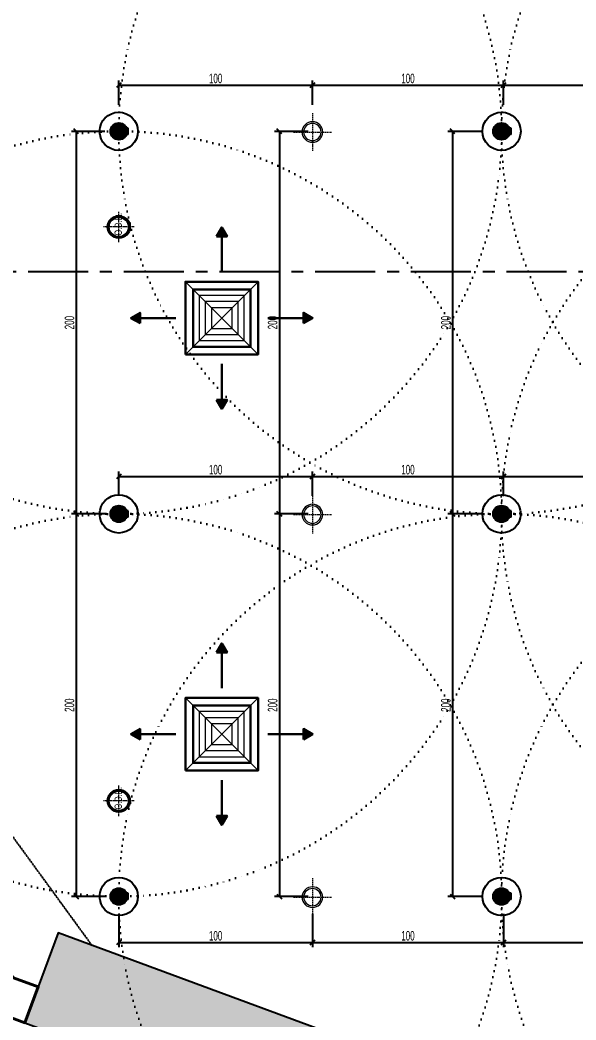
# Model space of a CAD drawing. Header units: millimetres. Extents: x 933584 to 974011, y 4545988 to 4553664.
# Drawn here: x 943310 to 943601, y 4551948 to 4552471 of the extents above; entities that cross this region are included whole.
import ezdxf

# ---------------------------------------------------------------- set-up
doc = ezdxf.new("R2010")
doc.units = ezdxf.units.MM
doc.header["$PDMODE"] = 35
for name, pattern in [('( Hidden )', [0.375, 0.25, -0.125]), ('568_AVN_KES_01$0$HIDDEN', [0.375, 0.25, -0.125]), ('CENTER', [2, 1.25, -0.25, 0.25, -0.25]), ('DOT2', [3.175, 0, -3.175])]:
    doc.linetypes.add(name, pattern=pattern)
doc.layers.get('0').update_dxf_attribs({"color": 255})
doc.layers.get('Defpoints').update_dxf_attribs({"color": 8})
for name, color, linetype in [('0-DMS-50', 143, 'Continuous'), ('0-HSL-HTC_200', 1, 'Continuous'), ('0-LNS-SPL', 13, '568_AVN_KES_01$0$HIDDEN'), ('2-SPS-RCN', 2, 'Continuous'), ('_MSMEP_YT_SPRİNKLER-Details', 7, 'Continuous'), ('_MSMEP_YT_SPRİNKLER-Edge', 7, 'Continuous')]:
    doc.layers.add(name, color=color, linetype=linetype)
for name, color, linetype, lineweight in [('0-ONK-YANGIN DEDEKTÖRÜ', 4, 'Continuous', 5), ('12-ONK_AYDINLATMA', 1, 'Continuous', 5), ('2-SPS-IBW', 5, 'Continuous', 40), ('_MSMEP_HT_ÜFLEME_EKİPMANLARI', 10, 'Continuous', 30), ('_MSMEP_YT_SPRİNKLER', 1, 'Continuous', 30)]:
    doc.layers.add(name, color=color, linetype=linetype, lineweight=lineweight)
doc.styles.add('dim_romans_50', font='swissl.ttf', dxfattribs={"width": 0.6, "height": 5})
doc.dimstyles.new('ONK_dim 1_50', dxfattribs={"dimscale": 5, "dimtxt": 4, "dimasz": 0.5, "dimexe": 0.5, "dimexo": 0.5, "dimgap": 0.2, "dimtad": 1, "dimdec": 1, "dimrnd": 0.5, "dimzin": 9, "dimtxsty": 'dim_romans_50', "dimblk": 'OBLIQUE', "dimcen": 1, "dimclre": 256, "dimclrt": 256, "dimazin": 2, "dimtfac": 1, "dimtdec": 1, "dimtix": 1, "dimtmove": 2, "dimatfit": 3, "dimldrblk": 'OBLIQUE', "dimfxl": 3, "dimfxlon": 1, "dimarcsym": 0})

# ---------------------------------------------------------------- blocks, each defined once
blk = doc.blocks.new('xcvxcbv')
at = {"layer": '2-SPS-IBW'}
blk.add_lwpolyline([(934013, 4550609.59), (933993.28, 4550616.86), (933863.85, 4550794.73), (933863.85, 4550923.49), (933966.85, 4550923.49), (933966.85, 4550975.49), (933863.85, 4550975.49), (933863.85, 4550990.49), (933981.85, 4550990.49), (933981.85, 4550877.49), (933882.35, 4550877.49), (933882.35, 4550804.49), (934007.08, 4550633.09), (934019.92, 4550628.36), (934013, 4550609.59)], dxfattribs=at)
blk = doc.blocks.new('fdvd-flatten-1')
at = {"layer": '2-SPS-RCN'}
blk.add_lwpolyline([(934652.94, 4550373.38), (934659.71, 4550423.91), (934030.31, 4550656.51), (934013, 4550609.59)], close=True, dxfattribs=at)
blk = doc.blocks.new('*U1486')
at = {"layer": '_MSMEP_YT_SPRİNKLER-Details', "color": 1, "linetype": 'Continuous', "lineweight": -3}
for p, q in [((24500, 73133.6), (24491, 73133.6)), ((24491, 73133.6), (24497, 73133.6)), ((24500, 73133.6), (24491, 73133.6)), ((24491, 73133.6), (24497, 73133.6)), ((24497, 73133.6), (24497, 73133.6)), ((24497, 73133.6), (24503, 73133.6)), ((24497, 73133.6), (24497, 73133.6)), ((24497, 73133.6), (24503, 73133.6)), ((24509, 73133.6), (24500, 73133.6)), ((24509, 73133.6), (24500, 73133.6)), ((24503, 73133.6), (24503, 73133.6)), ((24503, 73133.6), (24509, 73133.6)), ((24503, 73133.6), (24503, 73133.6)), ((24503, 73133.6), (24509, 73133.6))]:
    blk.add_line(p, q, dxfattribs=at)
blk.add_circle((24500, 73133.6), 10, dxfattribs=at)
for major_axis in [(0, 100), (0, 43.9), (0, 38.9), (0, 33.9), (0, 28.9), (0, 23.9), (0, 18.9), (0, 13.9), (0, 8.95), (0, 3.95)]:
    blk.add_ellipse((24500, 73133.6), major_axis=major_axis, ratio=1, start_param=-1.570796, end_param=4.712389, dxfattribs=at)
blk = doc.blocks.new('*U1487')
at = {"layer": '_MSMEP_YT_SPRİNKLER-Details', "color": 7, "linetype": 'Continuous', "lineweight": -3}
blk.add_line((24500, 73133.6), (24500, 73133.6), dxfattribs=at)
blk = doc.blocks.new('*U1488')
at = {"layer": '_MSMEP_YT_SPRİNKLER-Edge', "color": 1, "linetype": 'Continuous', "lineweight": -3}
for p, q in [((24549.5, 73150.1), (24500, 73150.1)), ((24549.5, 73117.1), (24549.5, 73150.1)), ((24549.5, 73117.1), (24500, 73117.1))]:
    blk.add_line(p, q, dxfattribs=at)
blk = doc.blocks.new('YANGIN DEDEKTÖRÜ 1')
at = {"ltscale": 0.5}
h = blk.add_hatch(dxfattribs=at)
h.set_pattern_fill('ANGLE', color=256, scale=0.1)
h.set_pattern_definition([(0, (20756.2821, -51249.2567), (0, 0.6985), [0.508, -0.1905]), (90, (20756.2821, -51249.2567), (-0.6985, 4e-17), [0.508, -0.1905])])
edge = h.paths.add_edge_path(flags=17)
edge.add_arc((34913.45, -137395.48), 5, 0, 360)
edge = h.paths.add_edge_path()
edge.add_arc((34913.45, -137395.48), 6, 0, 360)
at = {"linetype": '( Hidden )', "ltscale": 2}
for points in [[(34913.45, -137403.48), (34913.45, -137387.48)], [(34905.45, -137395.48), (34921.45, -137395.48)]]:
    blk.add_lwpolyline(points, dxfattribs=at)
for radius in [6, 5]:
    blk.add_circle((34913.45, -137395.48), radius)
at = {"insert": (34908.97, -137393.26), "char_height": 3.832, "attachment_point": 1, "style": 'dim_romans_50'}
blk.add_mtext_dynamic_manual_height_columns('O.D.D.', width=12.8736, gutter_width=18.14, heights=[0], dxfattribs=at)
blk = doc.blocks.new('12 lik sıva üstü aydınlatma')
at = {"linetype": '( Hidden )', "ltscale": 3}
for points in [[(5935.81, -154395.28), (5935.81, -154417.28)], [(5924.81, -154406.28), (5946.81, -154406.28)]]:
    blk.add_lwpolyline(points, dxfattribs=at)
for radius in [6, 5]:
    blk.add_circle((5935.81, -154406.28), radius)
blk = doc.blocks.new('DFVBDZFVBDVB')
at = {"layer": '_MSMEP_HT_ÜFLEME_EKİPMANLARI', "color": 7, "ltscale": 20}
for p, q in [((947765.4, 4553761.2), (947765.4, 4553574.6)), ((947338.8, 4553334.6), (947525.4, 4553334.6)), ((948192, 4553334.6), (948005.4, 4553334.6)), ((947765.4, 4552908), (947765.4, 4553094.6))]:
    blk.add_line(p, q, dxfattribs=at)
at = {"layer": '_MSMEP_HT_ÜFLEME_EKİPMANLARI', "color": 253, "lineweight": 0, "ltscale": 10}
for p, q in [((947575.4, 4553144.6), (947955.4, 4553524.6)), ((947955.4, 4553144.6), (947575.4, 4553524.6))]:
    blk.add_line(p, q, dxfattribs=at)
at = {"layer": '_MSMEP_HT_ÜFLEME_EKİPMANLARI', "color": 7, "ltscale": 20}
for points in [[(947738.2, 4553761.2), (947793.4, 4553761.2), (947765.8, 4553809)], [(947338.8, 4553307.4), (947338.8, 4553362.6), (947291, 4553335)], [(948192, 4553307.4), (948192, 4553362.6), (948239.8, 4553335)], [(947738.2, 4552908), (947793.4, 4552908), (947765.8, 4552860.2)]]:
    blk.add_lwpolyline(points, close=True, dxfattribs=at)
at = {"layer": '_MSMEP_HT_ÜFLEME_EKİPMANLARI', "ltscale": 10}
for points in [[(947575.4, 4553144.6), (947955.4, 4553144.6), (947955.4, 4553524.6), (947575.4, 4553524.6)], [(947615.4, 4553184.6), (947915.4, 4553184.6), (947915.4, 4553484.6), (947615.4, 4553484.6)]]:
    blk.add_lwpolyline(points, close=True, dxfattribs=at)
at = {"layer": '_MSMEP_HT_ÜFLEME_EKİPMANLARI', "color": 253, "lineweight": 0, "ltscale": 10}
for points in [[(947647.4, 4553216.6), (947883.4, 4553216.6), (947883.4, 4553452.6), (947647.4, 4553452.6)], [(947679.4, 4553248.6), (947851.4, 4553248.6), (947851.4, 4553420.6), (947679.4, 4553420.6)], [(947711.4, 4553280.6), (947819.4, 4553280.6), (947819.4, 4553388.6), (947711.4, 4553388.6)]]:
    blk.add_lwpolyline(points, close=True, dxfattribs=at)
at = {"layer": '_MSMEP_HT_ÜFLEME_EKİPMANLARI', "color": 7, "ltscale": 20}
for points in [[(947793.4, 4553761.2), (947765.8, 4553809), (947738.2, 4553761.2), (947765.8, 4553809)], [(947765.8, 4553809), (947738.2, 4553761.2), (947793.4, 4553761.2), (947765.8, 4553809)], [(947338.8, 4553362.6), (947291, 4553335), (947338.8, 4553307.4), (947291, 4553335)], [(947291, 4553335), (947338.8, 4553307.4), (947338.8, 4553362.6), (947291, 4553335)], [(948192, 4553362.6), (948239.8, 4553335), (948192, 4553307.4), (948239.8, 4553335)], [(948239.8, 4553335), (948192, 4553307.4), (948192, 4553362.6), (948239.8, 4553335)], [(947793.4, 4552908), (947765.8, 4552860.2), (947738.2, 4552908), (947765.8, 4552860.2)], [(947765.8, 4552860.2), (947738.2, 4552908), (947793.4, 4552908), (947765.8, 4552860.2)]]:
    blk.add_solid(points, dxfattribs=at)
blk = doc.blocks.new('_Oblique')
at = {"color": 0, "linetype": 'ByBlock', "lineweight": -2}
blk.add_line((-0.5, -0.5), (0.5, 0.5), dxfattribs=at)
blk = doc.blocks.new('*D1503')
at = {"layer": '0-DMS-50', "lineweight": -2}
for p, q in [((943362.04, 4552426.77), (943362.04, 4552439.47)), ((943463.21, 4552426.77), (943463.21, 4552439.47))]:
    blk.add_line(p, q, dxfattribs=at)
at = {"layer": '0-DMS-50', "color": 0, "lineweight": -2}
blk.add_line((943362.04, 4552436.97), (943463.21, 4552436.97), dxfattribs=at)
at = {"layer": 'Defpoints', "color": 0}
for p in [(943463.21, 4552436.97), (943362.04, 4552424.27), (943463.21, 4552424.27)]:
    blk.add_point(p, dxfattribs=at)
at = {"layer": '0-DMS-50', "color": 0, "linetype": 'ByBlock', "lineweight": -2, "xscale": 2.5, "yscale": 2.5, "zscale": 2.5, "rotation": 180}
blk.add_blockref('_Oblique', (943362.04, 4552436.97), dxfattribs=at)
at = {"layer": '0-DMS-50', "color": 0, "linetype": 'ByBlock', "lineweight": -2, "xscale": 2.5, "yscale": 2.5, "zscale": 2.5}
blk.add_blockref('_Oblique', (943463.21, 4552436.97), dxfattribs=at)
at = {"layer": '0-DMS-50', "insert": (943412.63, 4552440.47), "char_height": 5, "attachment_point": 5, "style": 'dim_romans_50'}
blk.add_mtext('100', dxfattribs=at)
blk = doc.blocks.new('*D1504')
at = {"layer": '0-DMS-50', "lineweight": -2}
for p, q in [((943463.21, 4552426.77), (943463.21, 4552439.47)), ((943563.04, 4552426.66), (943563.04, 4552439.47))]:
    blk.add_line(p, q, dxfattribs=at)
at = {"layer": '0-DMS-50', "color": 0, "lineweight": -2}
blk.add_line((943463.21, 4552436.97), (943563.04, 4552436.97), dxfattribs=at)
at = {"layer": 'Defpoints', "color": 0}
for p in [(943563.04, 4552436.97), (943463.21, 4552424.27), (943563.04, 4552424.16)]:
    blk.add_point(p, dxfattribs=at)
at = {"layer": '0-DMS-50', "color": 0, "linetype": 'ByBlock', "lineweight": -2, "xscale": 2.5, "yscale": 2.5, "zscale": 2.5, "rotation": 180}
blk.add_blockref('_Oblique', (943463.21, 4552436.97), dxfattribs=at)
at = {"layer": '0-DMS-50', "color": 0, "linetype": 'ByBlock', "lineweight": -2, "xscale": 2.5, "yscale": 2.5, "zscale": 2.5}
blk.add_blockref('_Oblique', (943563.04, 4552436.97), dxfattribs=at)
at = {"layer": '0-DMS-50', "insert": (943513.12, 4552440.47), "char_height": 5, "attachment_point": 5, "style": 'dim_romans_50'}
blk.add_mtext('100', dxfattribs=at)
blk = doc.blocks.new('*D1505')
at = {"layer": '0-DMS-50', "lineweight": -2}
for p, q in [((943563.04, 4552426.66), (943563.04, 4552439.47)), ((943663.21, 4552426.42), (943663.21, 4552439.47))]:
    blk.add_line(p, q, dxfattribs=at)
at = {"layer": '0-DMS-50', "color": 0, "lineweight": -2}
blk.add_line((943563.04, 4552436.97), (943663.21, 4552436.97), dxfattribs=at)
at = {"layer": 'Defpoints', "color": 0}
for p in [(943663.21, 4552436.97), (943563.04, 4552424.16), (943663.21, 4552423.92)]:
    blk.add_point(p, dxfattribs=at)
at = {"layer": '0-DMS-50', "color": 0, "linetype": 'ByBlock', "lineweight": -2, "xscale": 2.5, "yscale": 2.5, "zscale": 2.5, "rotation": 180}
blk.add_blockref('_Oblique', (943563.04, 4552436.97), dxfattribs=at)
at = {"layer": '0-DMS-50', "color": 0, "linetype": 'ByBlock', "lineweight": -2, "xscale": 2.5, "yscale": 2.5, "zscale": 2.5}
blk.add_blockref('_Oblique', (943663.21, 4552436.97), dxfattribs=at)
at = {"layer": '0-DMS-50', "insert": (943613.12, 4552440.47), "char_height": 5, "attachment_point": 5, "style": 'dim_romans_50'}
blk.add_mtext('100', dxfattribs=at)
blk = doc.blocks.new('*D1508')
at = {"layer": '0-DMS-50', "lineweight": -2}
for p, q in [((943362.04, 4552222.26), (943362.04, 4552234.96)), ((943463.21, 4552222.26), (943463.21, 4552234.96))]:
    blk.add_line(p, q, dxfattribs=at)
at = {"layer": '0-DMS-50', "color": 0, "lineweight": -2}
blk.add_line((943362.04, 4552232.46), (943463.21, 4552232.46), dxfattribs=at)
at = {"layer": 'Defpoints', "color": 0}
for p in [(943463.21, 4552232.46), (943362.04, 4552219.76), (943463.21, 4552219.76)]:
    blk.add_point(p, dxfattribs=at)
at = {"layer": '0-DMS-50', "color": 0, "linetype": 'ByBlock', "lineweight": -2, "xscale": 2.5, "yscale": 2.5, "zscale": 2.5, "rotation": 180}
blk.add_blockref('_Oblique', (943362.04, 4552232.46), dxfattribs=at)
at = {"layer": '0-DMS-50', "color": 0, "linetype": 'ByBlock', "lineweight": -2, "xscale": 2.5, "yscale": 2.5, "zscale": 2.5}
blk.add_blockref('_Oblique', (943463.21, 4552232.46), dxfattribs=at)
at = {"layer": '0-DMS-50', "insert": (943412.63, 4552235.96), "char_height": 5, "attachment_point": 5, "style": 'dim_romans_50'}
blk.add_mtext('100', dxfattribs=at)
blk = doc.blocks.new('*D1509')
at = {"layer": '0-DMS-50', "lineweight": -2}
for p, q in [((943463.21, 4552222.26), (943463.21, 4552234.96)), ((943563.04, 4552222.14), (943563.04, 4552234.96))]:
    blk.add_line(p, q, dxfattribs=at)
at = {"layer": '0-DMS-50', "color": 0, "lineweight": -2}
blk.add_line((943463.21, 4552232.46), (943563.04, 4552232.46), dxfattribs=at)
at = {"layer": 'Defpoints', "color": 0}
for p in [(943563.04, 4552232.46), (943463.21, 4552219.76), (943563.04, 4552219.64)]:
    blk.add_point(p, dxfattribs=at)
at = {"layer": '0-DMS-50', "color": 0, "linetype": 'ByBlock', "lineweight": -2, "xscale": 2.5, "yscale": 2.5, "zscale": 2.5, "rotation": 180}
blk.add_blockref('_Oblique', (943463.21, 4552232.46), dxfattribs=at)
at = {"layer": '0-DMS-50', "color": 0, "linetype": 'ByBlock', "lineweight": -2, "xscale": 2.5, "yscale": 2.5, "zscale": 2.5}
blk.add_blockref('_Oblique', (943563.04, 4552232.46), dxfattribs=at)
at = {"layer": '0-DMS-50', "insert": (943513.12, 4552235.96), "char_height": 5, "attachment_point": 5, "style": 'dim_romans_50'}
blk.add_mtext('100', dxfattribs=at)
blk = doc.blocks.new('*D1510')
at = {"layer": '0-DMS-50', "lineweight": -2}
for p, q in [((943563.04, 4552222.14), (943563.04, 4552234.96)), ((943663.21, 4552221.91), (943663.21, 4552234.96))]:
    blk.add_line(p, q, dxfattribs=at)
at = {"layer": '0-DMS-50', "color": 0, "lineweight": -2}
blk.add_line((943563.04, 4552232.46), (943663.21, 4552232.46), dxfattribs=at)
at = {"layer": 'Defpoints', "color": 0}
for p in [(943663.21, 4552232.46), (943563.04, 4552219.64), (943663.21, 4552219.41)]:
    blk.add_point(p, dxfattribs=at)
at = {"layer": '0-DMS-50', "color": 0, "linetype": 'ByBlock', "lineweight": -2, "xscale": 2.5, "yscale": 2.5, "zscale": 2.5, "rotation": 180}
blk.add_blockref('_Oblique', (943563.04, 4552232.46), dxfattribs=at)
at = {"layer": '0-DMS-50', "color": 0, "linetype": 'ByBlock', "lineweight": -2, "xscale": 2.5, "yscale": 2.5, "zscale": 2.5}
blk.add_blockref('_Oblique', (943663.21, 4552232.46), dxfattribs=at)
at = {"layer": '0-DMS-50', "insert": (943613.12, 4552235.96), "char_height": 5, "attachment_point": 5, "style": 'dim_romans_50'}
blk.add_mtext('100', dxfattribs=at)
blk = doc.blocks.new('*D1513')
at = {"layer": '0-DMS-50', "lineweight": -2}
for p, q in [((943362.04, 4552003.78), (943362.04, 4551986.28)), ((943463.21, 4552003.78), (943463.21, 4551986.28))]:
    blk.add_line(p, q, dxfattribs=at)
at = {"layer": '0-DMS-50', "color": 0, "lineweight": -2}
blk.add_line((943362.04, 4551988.78), (943463.21, 4551988.78), dxfattribs=at)
at = {"layer": 'Defpoints', "color": 0}
for p in [(943362.04, 4552014.38), (943463.21, 4552014.38), (943463.21, 4551988.78)]:
    blk.add_point(p, dxfattribs=at)
at = {"layer": '0-DMS-50', "color": 0, "linetype": 'ByBlock', "lineweight": -2, "xscale": 2.5, "yscale": 2.5, "zscale": 2.5, "rotation": 180}
blk.add_blockref('_Oblique', (943362.04, 4551988.78), dxfattribs=at)
at = {"layer": '0-DMS-50', "color": 0, "linetype": 'ByBlock', "lineweight": -2, "xscale": 2.5, "yscale": 2.5, "zscale": 2.5}
blk.add_blockref('_Oblique', (943463.21, 4551988.78), dxfattribs=at)
at = {"layer": '0-DMS-50', "insert": (943412.63, 4551992.28), "char_height": 5, "attachment_point": 5, "style": 'dim_romans_50'}
blk.add_mtext('100', dxfattribs=at)
blk = doc.blocks.new('*D1514')
at = {"layer": '0-DMS-50', "lineweight": -2}
for p, q in [((943463.21, 4552003.78), (943463.21, 4551986.28)), ((943563.04, 4552003.78), (943563.04, 4551986.28))]:
    blk.add_line(p, q, dxfattribs=at)
at = {"layer": '0-DMS-50', "color": 0, "lineweight": -2}
blk.add_line((943463.21, 4551988.78), (943563.04, 4551988.78), dxfattribs=at)
at = {"layer": 'Defpoints', "color": 0}
for p in [(943463.21, 4552014.38), (943563.04, 4552014.26), (943563.04, 4551988.78)]:
    blk.add_point(p, dxfattribs=at)
at = {"layer": '0-DMS-50', "color": 0, "linetype": 'ByBlock', "lineweight": -2, "xscale": 2.5, "yscale": 2.5, "zscale": 2.5, "rotation": 180}
blk.add_blockref('_Oblique', (943463.21, 4551988.78), dxfattribs=at)
at = {"layer": '0-DMS-50', "color": 0, "linetype": 'ByBlock', "lineweight": -2, "xscale": 2.5, "yscale": 2.5, "zscale": 2.5}
blk.add_blockref('_Oblique', (943563.04, 4551988.78), dxfattribs=at)
at = {"layer": '0-DMS-50', "insert": (943513.12, 4551992.28), "char_height": 5, "attachment_point": 5, "style": 'dim_romans_50'}
blk.add_mtext('100', dxfattribs=at)
blk = doc.blocks.new('*D1515')
at = {"layer": '0-DMS-50', "lineweight": -2}
for p, q in [((943563.04, 4552003.78), (943563.04, 4551986.28)), ((943663.21, 4552003.78), (943663.21, 4551986.28))]:
    blk.add_line(p, q, dxfattribs=at)
at = {"layer": '0-DMS-50', "color": 0, "lineweight": -2}
blk.add_line((943563.04, 4551988.78), (943663.21, 4551988.78), dxfattribs=at)
at = {"layer": 'Defpoints', "color": 0}
for p in [(943563.04, 4552014.26), (943663.21, 4552014.02), (943663.21, 4551988.78)]:
    blk.add_point(p, dxfattribs=at)
at = {"layer": '0-DMS-50', "color": 0, "linetype": 'ByBlock', "lineweight": -2, "xscale": 2.5, "yscale": 2.5, "zscale": 2.5, "rotation": 180}
blk.add_blockref('_Oblique', (943563.04, 4551988.78), dxfattribs=at)
at = {"layer": '0-DMS-50', "color": 0, "linetype": 'ByBlock', "lineweight": -2, "xscale": 2.5, "yscale": 2.5, "zscale": 2.5}
blk.add_blockref('_Oblique', (943663.21, 4551988.78), dxfattribs=at)
at = {"layer": '0-DMS-50', "insert": (943613.12, 4551992.28), "char_height": 5, "attachment_point": 5, "style": 'dim_romans_50'}
blk.add_mtext('100', dxfattribs=at)
blk = doc.blocks.new('*D1518')
at = {"layer": '0-DMS-50', "lineweight": -2}
for p, q in [((943354.78, 4552412.85), (943337.28, 4552412.85)), ((943354.78, 4552212.85), (943337.28, 4552212.85))]:
    blk.add_line(p, q, dxfattribs=at)
at = {"layer": '0-DMS-50', "color": 0, "lineweight": -2}
blk.add_line((943339.78, 4552412.85), (943339.78, 4552212.85), dxfattribs=at)
at = {"layer": 'Defpoints', "color": 0}
for p in [(943362.04, 4552412.85), (943339.78, 4552212.85), (943362.04, 4552212.85)]:
    blk.add_point(p, dxfattribs=at)
at = {"layer": '0-DMS-50', "color": 0, "linetype": 'ByBlock', "lineweight": -2, "xscale": 2.5, "yscale": 2.5, "zscale": 2.5}
for p, rotation in [((943339.78, 4552412.85), 90), ((943339.78, 4552212.85), 270)]:
    blk.add_blockref('_Oblique', p, dxfattribs=dict(at, rotation=rotation))
at = {"layer": '0-DMS-50', "insert": (943336.28, 4552312.85), "char_height": 5, "attachment_point": 5, "rotation": 90, "style": 'dim_romans_50'}
blk.add_mtext('200', dxfattribs=at)
blk = doc.blocks.new('*D1519')
at = {"layer": '0-DMS-50', "lineweight": -2}
for p, q in [((943354.78, 4552212.85), (943337.28, 4552212.85)), ((943354.78, 4552012.85), (943337.28, 4552012.85))]:
    blk.add_line(p, q, dxfattribs=at)
at = {"layer": '0-DMS-50', "color": 0, "lineweight": -2}
blk.add_line((943339.78, 4552212.85), (943339.78, 4552012.85), dxfattribs=at)
at = {"layer": 'Defpoints', "color": 0}
for p in [(943362.04, 4552212.85), (943339.78, 4552012.85), (943362.04, 4552012.85)]:
    blk.add_point(p, dxfattribs=at)
at = {"layer": '0-DMS-50', "color": 0, "linetype": 'ByBlock', "lineweight": -2, "xscale": 2.5, "yscale": 2.5, "zscale": 2.5}
for p, rotation in [((943339.78, 4552212.85), 90), ((943339.78, 4552012.85), 270)]:
    blk.add_blockref('_Oblique', p, dxfattribs=dict(at, rotation=rotation))
at = {"layer": '0-DMS-50', "insert": (943336.28, 4552112.85), "char_height": 5, "attachment_point": 5, "rotation": 90, "style": 'dim_romans_50'}
blk.add_mtext('200', dxfattribs=at)
blk = doc.blocks.new('*D1520')
at = {"layer": '0-DMS-50', "lineweight": -2}
for p, q in [((943460.95, 4552412.85), (943443.45, 4552412.85)), ((943460.95, 4552212.85), (943443.45, 4552212.85))]:
    blk.add_line(p, q, dxfattribs=at)
at = {"layer": '0-DMS-50', "color": 0, "lineweight": -2}
blk.add_line((943445.95, 4552412.85), (943445.95, 4552212.85), dxfattribs=at)
at = {"layer": 'Defpoints', "color": 0}
for p in [(943468.22, 4552412.85), (943445.95, 4552212.85), (943468.22, 4552212.85)]:
    blk.add_point(p, dxfattribs=at)
at = {"layer": '0-DMS-50', "color": 0, "linetype": 'ByBlock', "lineweight": -2, "xscale": 2.5, "yscale": 2.5, "zscale": 2.5}
for p, rotation in [((943445.95, 4552412.85), 90), ((943445.95, 4552212.85), 270)]:
    blk.add_blockref('_Oblique', p, dxfattribs=dict(at, rotation=rotation))
at = {"layer": '0-DMS-50', "insert": (943442.45, 4552312.85), "char_height": 5, "attachment_point": 5, "rotation": 90, "style": 'dim_romans_50'}
blk.add_mtext('200', dxfattribs=at)
blk = doc.blocks.new('*D1521')
at = {"layer": '0-DMS-50', "lineweight": -2}
for p, q in [((943460.95, 4552212.85), (943443.45, 4552212.85)), ((943460.95, 4552012.85), (943443.45, 4552012.85))]:
    blk.add_line(p, q, dxfattribs=at)
at = {"layer": '0-DMS-50', "color": 0, "lineweight": -2}
blk.add_line((943445.95, 4552212.85), (943445.95, 4552012.85), dxfattribs=at)
at = {"layer": 'Defpoints', "color": 0}
for p in [(943468.22, 4552212.85), (943445.95, 4552012.85), (943468.22, 4552012.85)]:
    blk.add_point(p, dxfattribs=at)
at = {"layer": '0-DMS-50', "color": 0, "linetype": 'ByBlock', "lineweight": -2, "xscale": 2.5, "yscale": 2.5, "zscale": 2.5}
for p, rotation in [((943445.95, 4552212.85), 90), ((943445.95, 4552012.85), 270)]:
    blk.add_blockref('_Oblique', p, dxfattribs=dict(at, rotation=rotation))
at = {"layer": '0-DMS-50', "insert": (943442.45, 4552112.85), "char_height": 5, "attachment_point": 5, "rotation": 90, "style": 'dim_romans_50'}
blk.add_mtext('200', dxfattribs=at)
blk = doc.blocks.new('*D1522')
at = {"layer": '0-DMS-50', "lineweight": -2}
for p, q in [((943551.46, 4552412.85), (943533.96, 4552412.85)), ((943551.46, 4552212.85), (943533.96, 4552212.85))]:
    blk.add_line(p, q, dxfattribs=at)
at = {"layer": '0-DMS-50', "color": 0, "lineweight": -2}
blk.add_line((943536.46, 4552412.85), (943536.46, 4552212.85), dxfattribs=at)
at = {"layer": 'Defpoints', "color": 0}
for p in [(943558.73, 4552412.85), (943536.46, 4552212.85), (943558.73, 4552212.85)]:
    blk.add_point(p, dxfattribs=at)
at = {"layer": '0-DMS-50', "color": 0, "linetype": 'ByBlock', "lineweight": -2, "xscale": 2.5, "yscale": 2.5, "zscale": 2.5}
for p, rotation in [((943536.46, 4552412.85), 90), ((943536.46, 4552212.85), 270)]:
    blk.add_blockref('_Oblique', p, dxfattribs=dict(at, rotation=rotation))
at = {"layer": '0-DMS-50', "insert": (943532.96, 4552312.85), "char_height": 5, "attachment_point": 5, "rotation": 90, "style": 'dim_romans_50'}
blk.add_mtext('200', dxfattribs=at)
blk = doc.blocks.new('*D1523')
at = {"layer": '0-DMS-50', "lineweight": -2}
for p, q in [((943551.46, 4552212.85), (943533.96, 4552212.85)), ((943551.46, 4552012.85), (943533.96, 4552012.85))]:
    blk.add_line(p, q, dxfattribs=at)
at = {"layer": '0-DMS-50', "color": 0, "lineweight": -2}
blk.add_line((943536.46, 4552212.85), (943536.46, 4552012.85), dxfattribs=at)
at = {"layer": 'Defpoints', "color": 0}
for p in [(943558.73, 4552212.85), (943536.46, 4552012.85), (943558.73, 4552012.85)]:
    blk.add_point(p, dxfattribs=at)
at = {"layer": '0-DMS-50', "color": 0, "linetype": 'ByBlock', "lineweight": -2, "xscale": 2.5, "yscale": 2.5, "zscale": 2.5}
for p, rotation in [((943536.46, 4552212.85), 90), ((943536.46, 4552012.85), 270)]:
    blk.add_blockref('_Oblique', p, dxfattribs=dict(at, rotation=rotation))
at = {"layer": '0-DMS-50', "insert": (943532.96, 4552112.85), "char_height": 5, "attachment_point": 5, "rotation": 90, "style": 'dim_romans_50'}
blk.add_mtext('200', dxfattribs=at)
blk = doc.blocks.new('CVBXCBV')
at = {"linetype": 'CENTER', "ltscale": 25}
blk.add_lwpolyline([(937701.09, 4551339.49), (936057.32, 4551339.49)], dxfattribs=at)

msp = doc.modelspace()

# ---------------------------------------------------------------- hatches: boundary and pattern name
at = {"layer": '0-HSL-HTC_200'}
h = msp.add_hatch(dxfattribs=at)
h.set_pattern_fill('ANSI33', color=256)
h.set_pattern_definition([(45, (939501.9395, 4554793.885), (-4.490128, 4.490128), []), (45, (939506.4297, 4554793.885), (-4.490128, 4.490128), [3.175, -1.5875])])
h.paths.add_polyline_path([(943952.94, 4551710.64), (943959.71, 4551761.17), (943330.31, 4551993.76), (943313, 4551946.85)])

# ---------------------------------------------------------------- linework, layer by layer
at = {"layer": '0-LNS-SPL'}
msp.add_lwpolyline([(943223.85, 4552505.75), (943223.85, 4552157.8), (943347.97, 4551987.24)], dxfattribs=at)
at = {"layer": '_MSMEP_YT_SPRİNKLER', "linetype": 'DOT2'}
for centre in [(943362.04, 4552412.85), (943562.04, 4552412.85), (943762.04, 4552412.85), (943362.04, 4552212.85), (943762.04, 4552212.85), (943362.04, 4552012.85), (943562.04, 4552012.85), (943762.04, 4552012.85)]:
    msp.add_circle(centre, 200, dxfattribs=at)

# ---------------------------------------------------------------- block references
for name, p in [('xcvxcbv', (9300, 1337.26)), ('fdvd-flatten-1', (9300, 1337.26)), ('CVBXCBV', (6994.87, 999.89))]:
    msp.add_blockref(name, p)
at = {"layer": '0-LNS-SPL', "xscale": 0.1, "yscale": 0.1, "zscale": 0.1}
for p in [(848639.29, 4096981.76), (848639.29, 4096764.22)]:
    msp.add_blockref('DFVBDZFVBDVB', p, dxfattribs=at)
at = {"layer": '0-ONK-YANGIN DEDEKTÖRÜ', "rotation": 90}
for p in [(805966.56, 4517449.4), (805966.56, 4517149.4)]:
    msp.add_blockref('YANGIN DEDEKTÖRÜ 1', p, dxfattribs=at)
at = {"layer": '12-ONK_AYDINLATMA', "linetype": 'Continuous', "ltscale": 0.07, "xscale": -0.9, "yscale": 0.9, "zscale": 0.9, "rotation": 89.99999999999993}
for p in [(804497.56, 4557754.73), (804497.56, 4557554.73), (804497.56, 4557354.73)]:
    msp.add_blockref('12 lik sıva üstü aydınlatma', p, dxfattribs=at)
at = {"layer": '_MSMEP_YT_SPRİNKLER', "xscale": 0.1, "yscale": 0.1, "zscale": 0.1}
for name, p in [('*U1486', (940912.04, 4545099.49)), ('*U1486', (941112.04, 4545099.49)), ('*U1488', (940912.04, 4545099.49)), ('*U1488', (941112.04, 4545099.49)), ('*U1487', (940912.04, 4545099.49)), ('*U1487', (941112.04, 4545099.49)), ('*U1486', (940912.04, 4544899.49)), ('*U1486', (941112.04, 4544899.49)), ('*U1488', (940912.04, 4544899.49)), ('*U1488', (941112.04, 4544899.49)), ('*U1487', (940912.04, 4544899.49)), ('*U1487', (941112.04, 4544899.49)), ('*U1486', (940912.04, 4544699.49)), ('*U1486', (941112.04, 4544699.49)), ('*U1488', (940912.04, 4544699.49)), ('*U1487', (940912.04, 4544699.49)), ('*U1488', (941112.04, 4544699.49)), ('*U1487', (941112.04, 4544699.49))]:
    msp.add_blockref(name, p, dxfattribs=at)

# ---------------------------------------------------------------- dimensions: what is measured, and where the dimension line sits
at = {"layer": '0-DMS-50'}
for p1, p2, distance, picture, middle in [((943362.04, 4552424.27), (943463.21, 4552424.27), 12.7, '*D1503', (943412.63, 4552440.47)), ((943362.04, 4552219.76), (943463.21, 4552219.76), 12.7, '*D1508', (943412.63, 4552235.96)), ((943362.04, 4552014.38), (943463.21, 4552014.38), -25.6, '*D1513', (943412.63, 4551992.28))]:
    dim = msp.add_aligned_dim(p1=p1, p2=p2, distance=distance, text='100', dimstyle='ONK_dim 1_50', override={"dimtxsty": 'dim_romans_50'}, dxfattribs=at)
    dim.commit()
    dim.dimension.update_dxf_attribs({"geometry": picture, "text_midpoint": middle})
for base, p1, p2, angle, picture, middle in [((943563.04, 4552436.97), (943463.21, 4552424.27), (943563.04, 4552424.16), 180, '*D1504', (943513.12, 4552440.47)), ((943663.21, 4552436.97), (943563.04, 4552424.16), (943663.21, 4552423.92), 180, '*D1505', (943613.12, 4552440.47)), ((943563.04, 4552232.46), (943463.21, 4552219.76), (943563.04, 4552219.64), 180, '*D1509', (943513.12, 4552235.96)), ((943663.21, 4552232.46), (943563.04, 4552219.64), (943663.21, 4552219.41), 180, '*D1510', (943613.12, 4552235.96)), ((943339.78, 4552012.85), (943362.04, 4552212.85), (943362.04, 4552012.85), 90, '*D1519', (943336.28, 4552112.85)), ((943445.95, 4552012.85), (943468.22, 4552212.85), (943468.22, 4552012.85), 90, '*D1521', (943442.45, 4552112.85)), ((943536.46, 4552012.85), (943558.73, 4552212.85), (943558.73, 4552012.85), 90, '*D1523', (943532.96, 4552112.85)), ((943563.04, 4551988.78), (943463.21, 4552014.38), (943563.04, 4552014.26), 180, '*D1514', (943513.12, 4551992.28)), ((943663.21, 4551988.78), (943563.04, 4552014.26), (943663.21, 4552014.02), 180, '*D1515', (943613.12, 4551992.28))]:
    dim = msp.add_linear_dim(base=base, p1=p1, p2=p2, angle=angle, dimstyle='ONK_dim 1_50', dxfattribs=at)
    dim.commit()
    dim.dimension.update_dxf_attribs({"geometry": picture, "text_midpoint": middle})
for p1, p2, picture, middle in [((943362.04, 4552412.85), (943362.04, 4552212.85), '*D1518', (943336.28, 4552312.85)), ((943468.22, 4552412.85), (943468.22, 4552212.85), '*D1520', (943442.45, 4552312.85)), ((943558.73, 4552412.85), (943558.73, 4552212.85), '*D1522', (943532.96, 4552312.85))]:
    dim = msp.add_aligned_dim(p1=p1, p2=p2, distance=-22.27, dimstyle='ONK_dim 1_50', dxfattribs=at)
    dim.commit()
    dim.dimension.update_dxf_attribs({"geometry": picture, "text_midpoint": middle})

doc.saveas('drawing.dxf')
